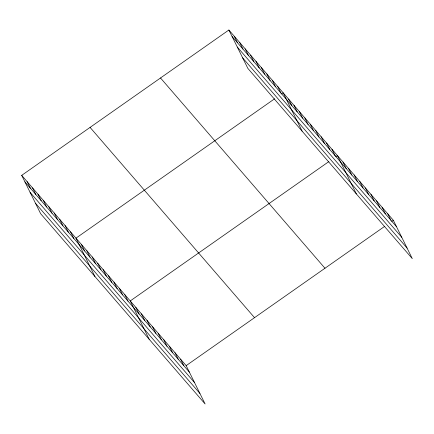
<?xml version="1.0" encoding="UTF-8"?>
<svg xmlns="http://www.w3.org/2000/svg" width="434" height="434" viewBox="0 0 434 434"><rect width="100%" height="100%" fill="white"/><g stroke="black" fill="none" stroke-linecap="round" stroke-linejoin="round"><path stroke-width="0.65" d="M21.7 175.363L186.159 365.634L205.119 403.989L40.655 213.718L21.7 175.363L228.881 30.011L393.345 220.282L412.3 258.637L247.841 68.366L228.881 30.011M274.608 98.795L75.972 238.152L94.927 276.507M281.552 93.923L283.152 92.8L302.113 131.155M328.88 161.584L130.243 300.941L149.198 339.301M335.824 156.712L337.43 155.589L356.385 193.944M186.159 365.634L384.795 226.277M391.739 221.405L393.345 220.282M232.103 36.521L396.562 226.792M237.295 47.029L401.754 237.3M242.644 57.858L407.108 248.129M160.515 77.974L324.974 268.25M90.071 127.395L254.53 317.666M24.917 181.879L189.381 372.15M30.114 192.387L194.573 382.658M35.463 203.21L199.922 393.481M387.752 213.81L390.969 220.326M382.159 207.343L385.381 213.853M376.571 200.871L379.788 207.387M370.978 194.405L374.195 200.915M365.385 187.933L368.602 194.448M359.791 181.466L363.014 187.976M354.204 174.994L357.421 181.51M348.611 168.528L351.828 175.038M343.017 162.056L346.24 168.571M331.999 149.307L335.216 155.822M326.574 143.03L329.791 149.54M321.144 136.753L324.366 143.263M315.719 130.471L318.936 136.987M310.288 124.195L313.511 130.705M304.863 117.912L308.08 124.428M299.438 111.636L302.655 118.146M294.008 105.359L297.23 111.869M288.583 99.077L291.8 105.592M277.727 86.518L280.944 93.033M272.302 80.241L275.519 86.751M266.872 73.959L270.089 80.474M261.447 67.682L264.664 74.192M256.017 61.406L259.239 67.916M250.592 55.123L253.809 61.639M245.167 48.847L248.384 55.357M239.736 42.565L242.953 49.08M234.311 36.288L237.528 42.798M180.571 359.168L183.788 365.678M174.978 352.696L178.195 359.211M169.385 346.229L172.607 352.739M163.797 339.757L167.014 346.272M158.204 333.29L161.421 339.8M152.611 326.818L155.828 333.334M147.017 320.352L150.24 326.862M141.43 313.88L144.647 320.395M135.837 307.413L139.054 313.923M124.818 294.664L128.035 301.174M119.388 288.388L122.61 294.898M113.963 282.105L117.18 288.621M108.538 275.829L111.755 282.339M103.108 269.547L106.325 276.062M97.683 263.27L100.9 269.78M92.252 256.993L95.475 263.503M86.827 250.711L90.044 257.226M81.402 244.434L84.619 250.944M70.547 231.875L73.764 238.385M65.116 225.593L68.339 232.109M59.691 219.316L62.908 225.826M54.261 213.04L57.483 219.55M48.836 206.758L52.053 213.273M43.411 200.481L46.628 206.991M37.98 194.199L41.203 200.714M32.555 187.922L35.772 194.432M27.125 181.645L30.347 188.155"/></g></svg>
